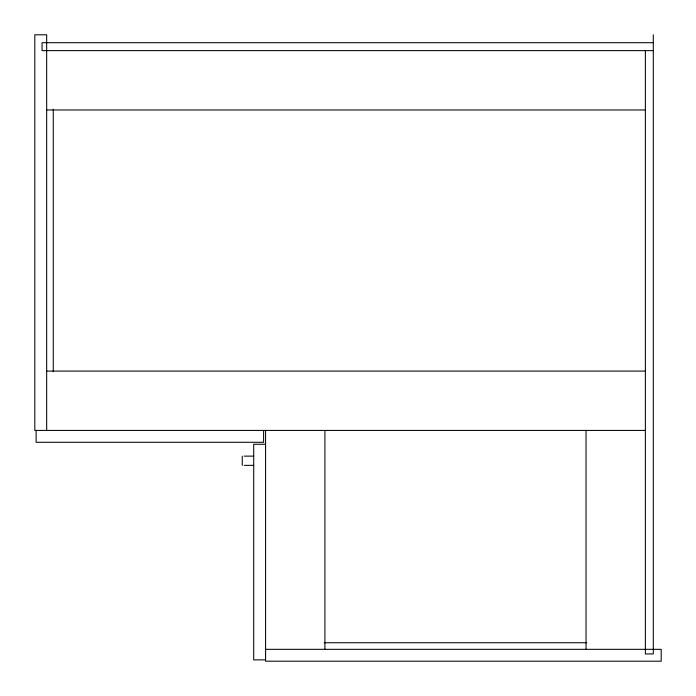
<?xml version="1.0" encoding="UTF-8"?>
<svg xmlns="http://www.w3.org/2000/svg" width="696" height="696" viewBox="0 0 696 696"><rect width="100%" height="100%" fill="white"/><g stroke="black" fill="none" stroke-linecap="round" stroke-linejoin="round"><path stroke-width="1.04" d="M653.292 42.708L42.056 42.708L42.056 50.625L653.292 50.625M46.667 109.968L645.375 109.968M46.667 371.081L645.375 371.081M645.375 430.424L34.8 430.424L34.8 34.8L46.667 34.8L46.667 430.424M265.576 444.265L253.709 444.265L253.709 659.878L265.576 659.878M242.26 456.132L242.26 465.372M244.165 456.132L253.709 456.132M244.165 465.372L253.709 465.372M324.319 642.739L586.806 642.739M265.576 649.333L661.2 649.333L661.2 661.2L265.576 661.2L265.576 430.424M653.292 34.8L653.292 653.944L645.375 653.944L645.375 50.625M586.032 430.424L586.032 649.333M324.919 430.424L324.919 649.333M263.601 430.424L263.601 442.291L36.122 442.291L36.122 430.424M53.261 109.194L53.261 371.681"/></g></svg>
